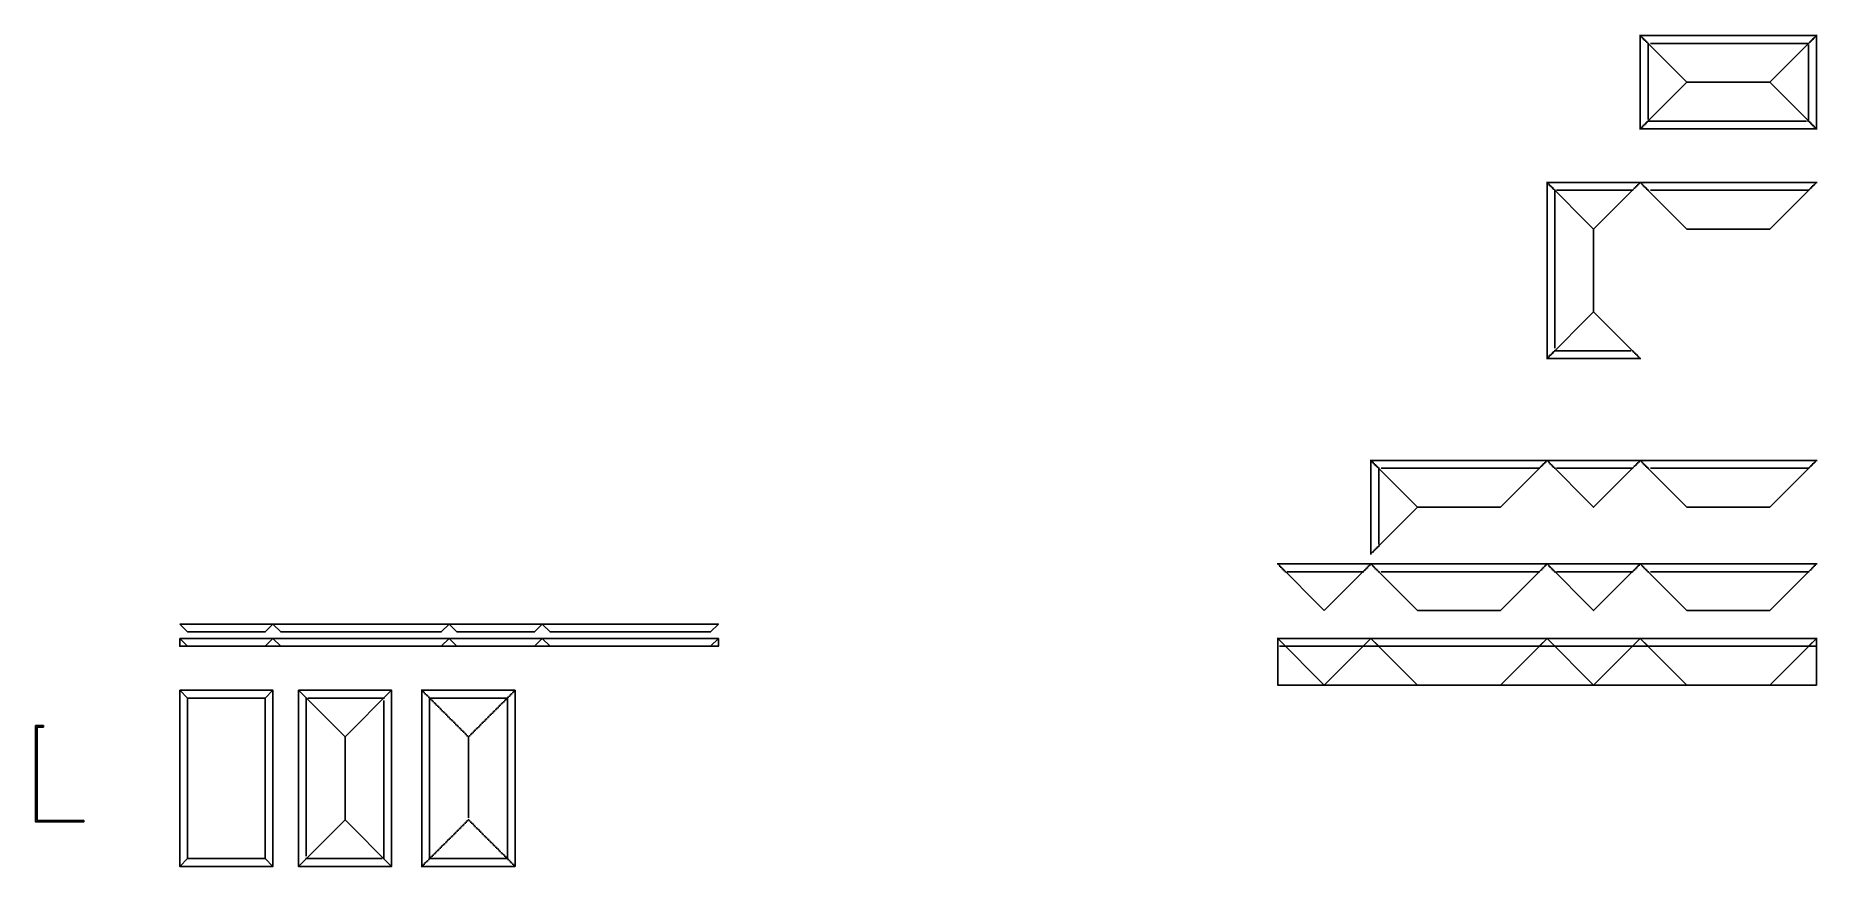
# Model space of a CAD drawing. Header units: inches. Extents: x 114 to 3553, y -250 to 1354.
import ezdxf

# ---------------------------------------------------------------- set-up
doc = ezdxf.new("R2010")
doc.units = ezdxf.units.IN
doc.header["$MEASUREMENT"] = 0
doc.linetypes.add('ACAD_ISO07W100', pattern=[3, 0, -3])

msp = doc.modelspace()

# ---------------------------------------------------------------- linework, layer by layer
at = {"color": 4}
for p, q in [((3227.5, 1339.2), (3212.5, 1354.2)), ((3212.5, 1354.2), (3227.5, 1339.2)), ((3552.5, 1354.2), (3537.5, 1339.2)), ((3537.5, 1339.2), (3552.5, 1354.2)), ((3227.5, 1189.2), (3212.5, 1174.2)), ((3212.5, 1174.2), (3227.5, 1189.2)), ((3537.5, 1189.2), (3552.5, 1174.2)), ((3552.5, 1174.2), (3537.5, 1189.2)), ((3047.5, 1055.8), (3032.5, 1070.8)), ((3032.5, 1070.8), (3047.5, 1055.8)), ((3197.5, 1055.8), (3212.5, 1070.8)), ((3212.5, 1070.8), (3227.5, 1055.8)), ((3537.5, 1055.8), (3552.5, 1070.8)), ((3047.5, 745.8), (3032.5, 730.8)), ((3032.5, 730.8), (3047.5, 745.8)), ((3212.5, 730.8), (3197.5, 745.8)), ((2707.5, 518.9), (2692.5, 533.9)), ((2692.5, 533.9), (2707.5, 518.9)), ((3017.5, 518.9), (3032.5, 533.9)), ((3032.5, 533.9), (3047.5, 518.9)), ((3197.5, 518.9), (3212.5, 533.9)), ((3212.5, 533.9), (3227.5, 518.9)), ((3537.5, 518.9), (3552.5, 533.9)), ((2692.5, 353.9), (2707.5, 368.9)), ((2512.5, 334.2), (2527.5, 319.2)), ((2677.5, 319.2), (2692.5, 334.2)), ((2692.5, 334.2), (2707.5, 319.2)), ((3017.5, 319.2), (3032.5, 334.2)), ((3032.5, 334.2), (3047.5, 319.2)), ((3197.5, 319.2), (3212.5, 334.2)), ((3212.5, 334.2), (3227.5, 319.2)), ((3537.5, 319.2), (3552.5, 334.2))]:
    msp.add_line(p, q, dxfattribs=at)
at = {"color": 6}
for p, q in [((3212.5, 1354.2), (3302.5, 1264.2)), ((3552.5, 1354.2), (3462.5, 1264.2)), ((3552.5, 1354.2), (3462.5, 1264.2)), ((3212.5, 1174.2), (3302.5, 1264.2)), ((3462.5, 1264.2), (3552.5, 1174.2)), ((3552.5, 1174.2), (3462.5, 1264.2)), ((3032.5, 1070.8), (3122.5, 980.8)), ((3212.5, 1070.8), (3302.5, 980.8)), ((3552.5, 1070.8), (3462.5, 980.8)), ((3122.5, 820.8), (3032.5, 730.8)), ((3032.5, 730.8), (3122.5, 820.8)), ((3212.5, 730.8), (3122.5, 820.8)), ((2782.5, 443.9), (2692.5, 533.9)), ((2692.5, 533.9), (2782.5, 443.9)), ((3032.5, 533.9), (2942.5, 443.9)), ((3212.5, 533.9), (3302.5, 443.9)), ((3552.5, 533.9), (3462.5, 443.9)), ((2692.5, 353.9), (2782.5, 443.9)), ((2512.5, 334.2), (2602.5, 244.2)), ((2692.5, 334.2), (2512.5, 334.2)), ((2602.5, 244.2), (2692.5, 334.2)), ((2692.5, 334.2), (2782.5, 244.2)), ((3032.5, 334.2), (2942.5, 244.2)), ((3212.5, 334.2), (3302.5, 244.2)), ((3552.5, 334.2), (3462.5, 244.2)), ((2512.5, 190.4), (2512.5, 100.4)), ((3552.5, 100.4), (3552.5, 190.4)), ((2512.5, 100.4), (3552.5, 100.4))]:
    msp.add_line(p, q, dxfattribs=at)
at = {"color": 7, "true_color": 0xffffff}
for p, q in [((392.7, 218.2), (407.7, 203.2)), ((392.7, 190.4), (407.7, 175.4)), ((2512.5, 190.4), (2527.5, 175.4))]:
    msp.add_line(p, q, dxfattribs=at)
at = {"color": 7}
for p, q in [((557.7, 203.2), (572.7, 218.2)), ((572.7, 218.2), (587.7, 203.2)), ((897.7, 203.2), (912.7, 218.2)), ((912.7, 218.2), (927.7, 203.2)), ((1077.7, 203.2), (1092.7, 218.2)), ((1092.7, 218.2), (1107.7, 203.2)), ((1417.7, 203.2), (1432.7, 218.2)), ((557.7, 175.4), (572.7, 190.4)), ((572.7, 190.4), (587.7, 175.4)), ((897.7, 175.4), (912.7, 190.4)), ((912.7, 190.4), (927.7, 175.4)), ((1077.7, 175.4), (1092.7, 190.4)), ((1092.7, 190.4), (1107.7, 175.4)), ((1417.7, 175.4), (1432.7, 190.4)), ((2677.5, 175.4), (2692.5, 190.4)), ((2692.5, 190.4), (2707.5, 175.4)), ((3017.5, 175.4), (3032.5, 190.4)), ((3032.5, 190.4), (3047.5, 175.4)), ((3197.5, 175.4), (3212.5, 190.4)), ((3212.5, 190.4), (3227.5, 175.4)), ((3537.5, 175.4), (3552.5, 190.4))]:
    msp.add_line(p, q, dxfattribs=at)
at = {"color": 1}
for p, q in [((2512.5, 190.4), (2602.5, 100.4)), ((2602.5, 100.4), (2692.5, 190.4)), ((2692.5, 190.4), (2782.5, 100.4)), ((3032.5, 190.4), (2942.5, 100.4)), ((3212.5, 190.4), (3302.5, 100.4)), ((3552.5, 190.4), (3462.5, 100.4))]:
    msp.add_line(p, q, dxfattribs=at)
at = {"color": 40, "true_color": 0xf8d731}
for p, q in [((392.7, 90.4), (407.7, 75.4)), ((407.7, -234.6), (392.7, -249.6)), ((557.7, -234.6), (572.7, -249.6))]:
    msp.add_line(p, q, dxfattribs=at)
at = {"color": 32, "true_color": 0xcd6928}
for p, q in [((621.8, 90.4), (711.8, 0.4)), ((711.8, 0.4), (801.8, 90.4)), ((711.8, 0.4), (711.8, 0.4)), ((950.2, 0.4), (950.2, 0.4))]:
    msp.add_line(p, q, dxfattribs=at)
at = {"color": 32, "linetype": 'ACAD_ISO07W100', "true_color": 0xcd6928}
for p, q in [((860.2, 90.4), (950.2, 0.4)), ((950.2, 0.4), (1040.2, 90.4))]:
    msp.add_line(p, q, dxfattribs=at)
at = {"color": 6}
for points in [[(3212.5, 1174.2), (3302.5, 1264.2), (3212.5, 1354.2)], [(3032.5, 1070.8), (3122.5, 980.8), (3212.5, 1070.8)], [(3032.5, 533.9), (3122.5, 443.9), (3212.5, 533.9)], [(3032.5, 334.2), (3122.5, 244.2), (3212.5, 334.2)]]:
    msp.add_lwpolyline(points, dxfattribs=at)
for points in [[(3212.5, 1174.2), (3212.5, 1354.2), (3302.5, 1264.2), (3302.5, 1264.2)], [(3212.5, 1354.2), (3552.5, 1354.2), (3462.5, 1264.2), (3302.5, 1264.2)], [(3552.5, 1174.2), (3212.5, 1174.2), (3302.5, 1264.2), (3462.5, 1264.2)], [(3032.5, 730.8), (3032.5, 1070.8), (3122.5, 980.8), (3122.5, 820.8)], [(3032.5, 1070.8), (3212.5, 1070.8), (3122.5, 980.8), (3122.5, 980.8)], [(3212.5, 1070.8), (3552.5, 1070.8), (3462.5, 980.8), (3302.5, 980.8)], [(2692.5, 533.9), (3032.5, 533.9), (2942.5, 443.9), (2782.5, 443.9)], [(3032.5, 533.9), (3212.5, 533.9), (3122.5, 443.9), (3122.5, 443.9)], [(3212.5, 533.9), (3552.5, 533.9), (3462.5, 443.9), (3302.5, 443.9)], [(2692.5, 334.2), (3032.5, 334.2), (2942.5, 244.2), (2782.5, 244.2)], [(3032.5, 334.2), (3212.5, 334.2), (3122.5, 244.2), (3122.5, 244.2)], [(3212.5, 334.2), (3552.5, 334.2), (3462.5, 244.2), (3302.5, 244.2)], [(392.7, 218.2), (572.7, 218.2), (557.7, 203.2), (407.7, 203.2)], [(572.7, 218.2), (912.7, 218.2), (897.7, 203.2), (587.7, 203.2)], [(912.7, 218.2), (1092.7, 218.2), (1077.7, 203.2), (927.7, 203.2)], [(1092.7, 218.2), (1432.7, 218.2), (1417.7, 203.2), (1107.7, 203.2)]]:
    msp.add_lwpolyline(points, close=True, dxfattribs=at)
at = {"color": 4, "linetype": 'ACAD_ISO07W100'}
for points in [[(3212.5, 1174.2), (3212.5, 1354.2), (3227.5, 1339.2), (3227.5, 1189.2)], [(3212.5, 1354.2), (3552.5, 1354.2), (3537.5, 1339.2), (3227.5, 1339.2)], [(3552.5, 1354.2), (3552.5, 1174.2), (3537.5, 1189.2), (3537.5, 1339.2)], [(3552.5, 1174.2), (3212.5, 1174.2), (3227.5, 1189.2), (3537.5, 1189.2)], [(3032.5, 1070.8), (3212.5, 1070.8), (3197.5, 1055.8), (3047.5, 1055.8)], [(3032.5, 730.8), (3032.5, 1070.8), (3047.5, 1055.8), (3047.5, 745.8)], [(3212.5, 1070.8), (3552.5, 1070.8), (3537.5, 1055.8), (3227.5, 1055.8)], [(3212.5, 730.8), (3032.5, 730.8), (3047.5, 745.8), (3197.5, 745.8)], [(2692.5, 353.9), (2692.5, 533.9), (2707.5, 518.9), (2707.5, 368.9)], [(2692.5, 533.9), (3032.5, 533.9), (3017.5, 518.9), (2707.5, 518.9)], [(3032.5, 533.9), (3212.5, 533.9), (3197.5, 518.9), (3047.5, 518.9)], [(3212.5, 533.9), (3552.5, 533.9), (3537.5, 518.9), (3227.5, 518.9)], [(2512.5, 334.2), (2692.5, 334.2), (2677.5, 319.2), (2527.5, 319.2)], [(2692.5, 334.2), (3032.5, 334.2), (3017.5, 319.2), (2707.5, 319.2)], [(3032.5, 334.2), (3212.5, 334.2), (3197.5, 319.2), (3047.5, 319.2)], [(3212.5, 334.2), (3552.5, 334.2), (3537.5, 319.2), (3227.5, 319.2)]]:
    msp.add_lwpolyline(points, close=True, dxfattribs=at)
at = {"color": 4}
for points in [[(3552.5, 1174.2), (3552.5, 1354.2)], [(3032.5, 730.8), (3212.5, 730.8)], [(2692.5, 533.9), (2692.5, 353.9)], [(2692.5, 334.2), (2512.5, 334.2)]]:
    msp.add_lwpolyline(points, dxfattribs=at)
at = {"color": 7}
msp.add_lwpolyline([(2512.5, 334.2), (3552.5, 334.2)], dxfattribs=at)
at = {"color": 32, "true_color": 0xcd6928}
for points in [[(392.7, 190.4), (1432.7, 190.4), (1432.7, 175.4), (392.7, 175.4), (392.7, 190.4)], [(711.8, 0.4), (711.8, -159.6), (711.8, -159.6)], [(621.8, -249.6), (711.8, -159.6), (801.8, -249.6)]]:
    msp.add_lwpolyline(points, dxfattribs=at)
at = {"color": 4, "linetype": 'ACAD_ISO07W100'}
msp.add_lwpolyline([(2512.5, 190.4), (3552.5, 190.4), (3552.5, 175.4), (2512.5, 175.4), (2512.5, 190.4)], dxfattribs=at)
at = {"color": 7}
msp.add_lwpolyline([(2512.5, 190.4), (3552.5, 190.4), (3552.5, 100.4), (2512.5, 100.4)], close=True, dxfattribs=at)
at = {"color": 1}
msp.add_lwpolyline([(3032.5, 190.4), (3122.5, 100.4), (3212.5, 190.4)], dxfattribs=at)
at = {"color": 40, "true_color": 0xf8d731}
for points in [[(392.7, 90.4), (572.7, 90.4), (572.7, -249.6), (392.7, -249.6)], [(621.8, 90.4), (801.8, 90.4), (801.8, -249.6), (621.8, -249.6)], [(860.2, 90.4), (1040.2, 90.4), (1040.2, -249.6), (860.2, -249.6)]]:
    msp.add_lwpolyline(points, close=True, dxfattribs=at)
at = {"color": 242, "true_color": 0xcd2027}
for points in [[(407.7, -234.6), (557.7, -234.6), (557.7, 75.4), (407.7, 75.4)], [(875.2, -234.6), (1025.2, -234.6), (1025.2, 75.4), (875.2, 75.4)]]:
    msp.add_lwpolyline(points, close=True, dxfattribs=at)
at = {"color": 40, "true_color": 0xf8d731}
msp.add_lwpolyline([(557.7, 75.4), (572.7, 90.4)], dxfattribs=at)
at = {"color": 242, "linetype": 'ACAD_ISO07W100', "true_color": 0xcd2027}
msp.add_lwpolyline([(636.8, -234.6), (786.8, -234.6), (786.8, 75.4), (636.8, 75.4)], close=True, dxfattribs=at)
msp.add_lwpolyline([(114.4, 22.2), (129.4, 22.2), (129.4, 19.2), (117.4, 19.2), (117.4, -160.8), (207.4, -160.8), (207.4, -163.8), (114.4, -163.8), (114.4, 22.2)])
at = {"color": 32, "linetype": 'ACAD_ISO07W100', "true_color": 0xcd6928}
for points in [[(950.2, 0.4), (950.2, -159.6), (950.2, -159.6)], [(860.2, -249.6), (950.2, -159.6), (1040.2, -249.6)]]:
    msp.add_lwpolyline(points, dxfattribs=at)

doc.saveas('drawing.dxf')
